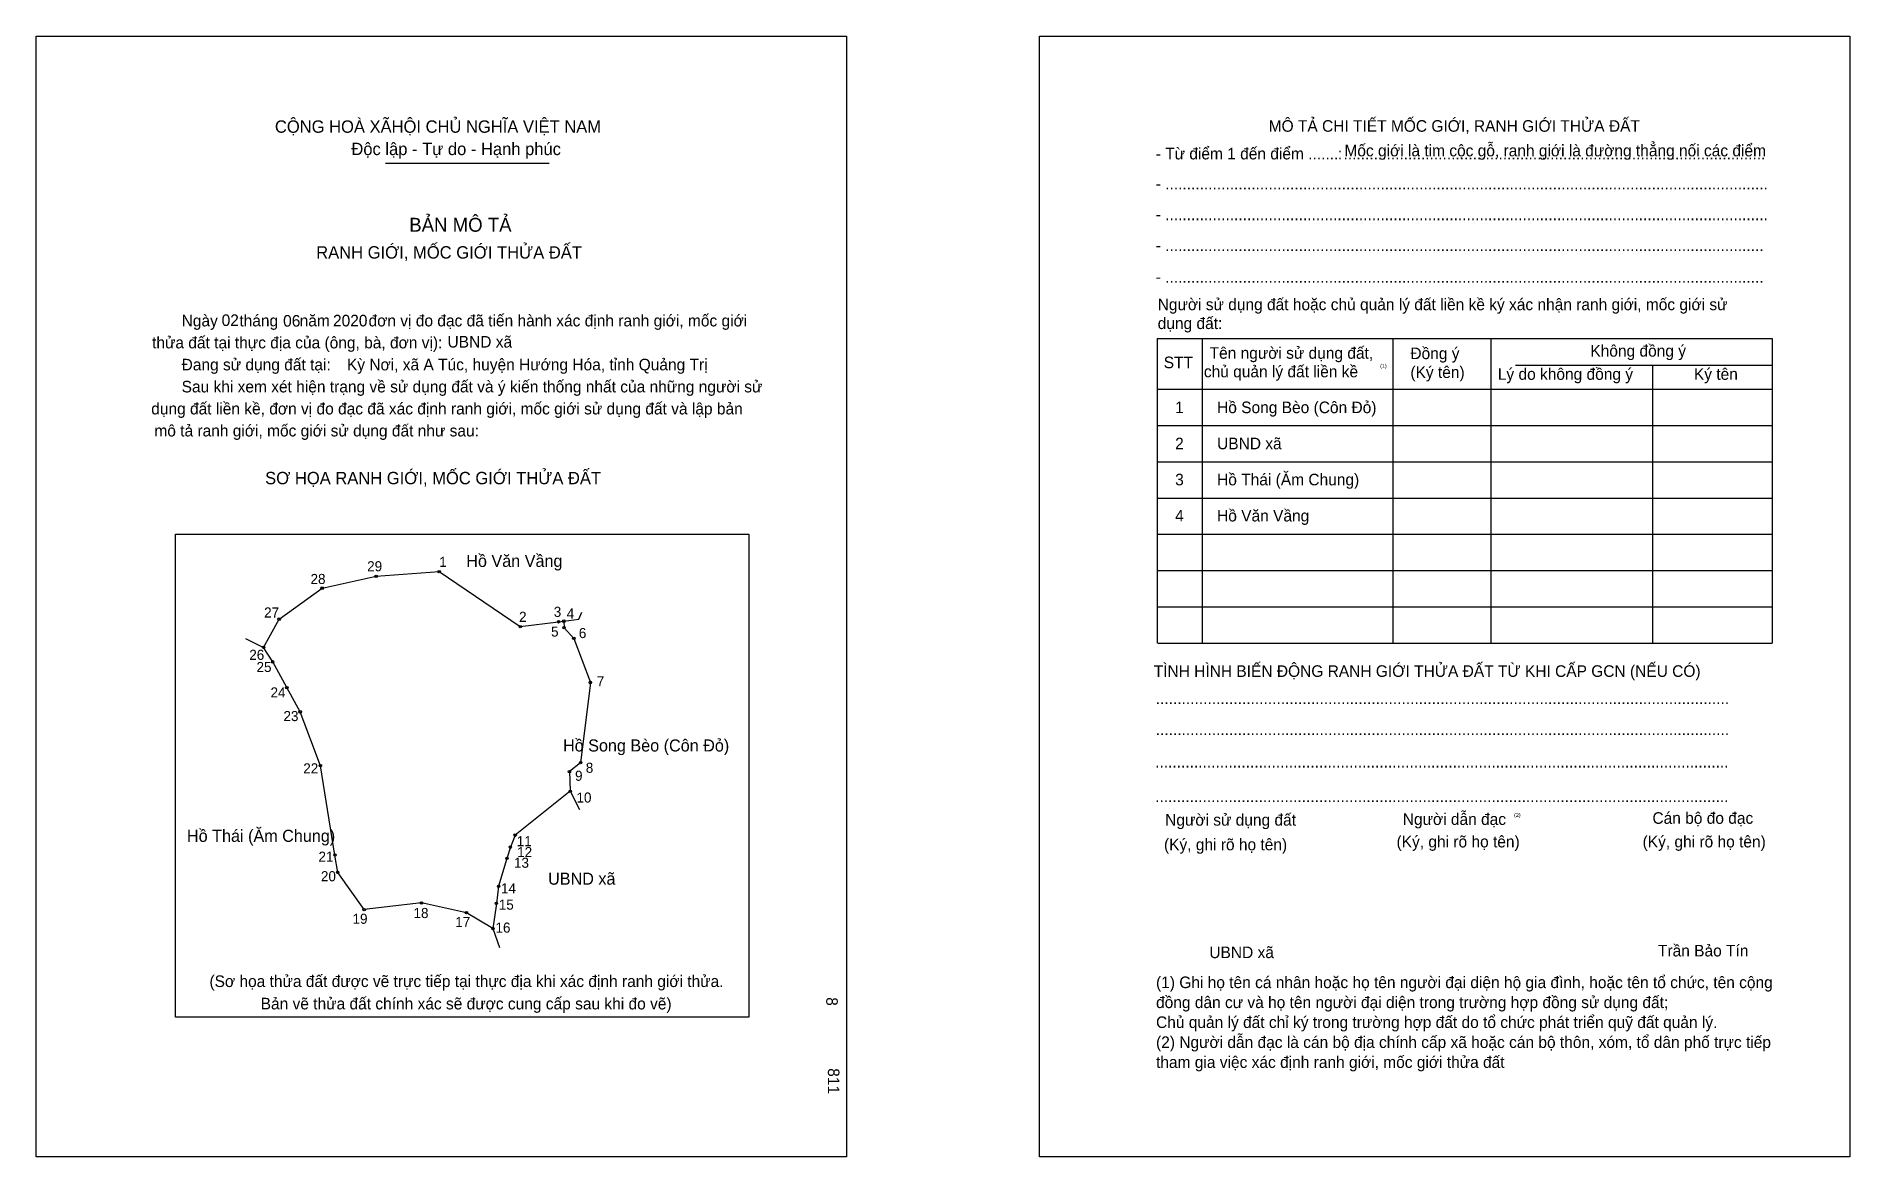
# Model space of a CAD drawing. Extents: x 549204 to 549600, y 1822016 to 1822261.
import ezdxf

# ---------------------------------------------------------------- set-up
doc = ezdxf.new("R2010")
doc.units = 0
for name, color, linetype in [('bmtKhungInTrang1', 7, 'Continuous'), ('bmtKhungInTrang2', 7, 'Continuous'), ('bmtNoiDung', 7, 'Continuous'), ('bmtTemplate', 7, 'Continuous'), ('CanhThua', 7, 'Continuous'), ('MocDinhThua', 7, 'Continuous'), ('RauThua', 7, 'Continuous'), ('SoHieuDinhThua', 7, 'Continuous'), ('TenChuLanCan', 7, 'Continuous')]:
    doc.layers.add(name, color=color, linetype=linetype)

msp = doc.modelspace()

# ---------------------------------------------------------------- linework, layer by layer
at = {"layer": 'bmtKhungInTrang1'}
msp.add_lwpolyline([(549203.91, 1822260.56), (549380.87, 1822260.56), (549380.87, 1822015.8), (549203.91, 1822015.8)], close=True, dxfattribs=at)
at = {"layer": 'bmtKhungInTrang2'}
msp.add_lwpolyline([(549423.07, 1822260.56), (549600.03, 1822260.56), (549600.03, 1822015.8), (549423.07, 1822015.8)], close=True, dxfattribs=at)
at = {"layer": 'bmtTemplate'}
for p, q in [((549280.17, 1822232.82), (549315.95, 1822232.82)), ((549458.57, 1822194.54), (549458.57, 1822128)), ((549500.2, 1822194.54), (549500.2, 1822128)), ((549521.62, 1822194.62), (549521.62, 1822128)), ((549583.09, 1822194.54), (549583.09, 1822128)), ((549527.05, 1822188.68), (549583.09, 1822188.68)), ((549448.87, 1822183.45), (549583.09, 1822183.45)), ((549448.87, 1822175.53), (549583.09, 1822175.53)), ((549448.87, 1822167.61), (549583.09, 1822167.61)), ((549448.87, 1822159.69), (549583.09, 1822159.69)), ((549448.87, 1822151.77), (549583.09, 1822151.77)), ((549448.87, 1822143.85), (549583.09, 1822143.85)), ((549448.87, 1822135.92), (549583.09, 1822135.92)), ((549448.87, 1822128), (549583.09, 1822128))]:
    msp.add_line(p, q, dxfattribs=at)
for points in [[(549448.78, 1822194.54), (549583.09, 1822194.54)], [(549448.78, 1822194.54), (549448.78, 1822128)], [(549556.97, 1822188.6), (549556.97, 1822128)]]:
    msp.add_lwpolyline(points, dxfattribs=at)
msp.add_lwpolyline([(549234.35, 1822046.28), (549234.35, 1822151.76), (549359.57, 1822151.76), (549359.57, 1822046.28)], close=True, dxfattribs=at)
at = {"layer": 'CanhThua'}
for p, q in [((549278.15, 1822142.61), (549291.92, 1822143.62)), ((549291.92, 1822143.62), (549309.63, 1822131.6)), ((549256.96, 1822133.23), (549266.36, 1822140)), ((549266.36, 1822140), (549278.15, 1822142.61)), ((549253.55, 1822127.07), (549256.96, 1822133.23)), ((549309.63, 1822131.6), (549318.01, 1822132.65)), ((549318.01, 1822132.65), (549319.14, 1822132.79)), ((549319.14, 1822132.79), (549319.19, 1822131.36)), ((549319.19, 1822131.36), (549321.33, 1822129.04)), ((549321.33, 1822129.04), (549324.94, 1822119.39)), ((549255.56, 1822123.9), (549253.55, 1822127.07)), ((549258.64, 1822118.28), (549255.56, 1822123.9)), ((549324.94, 1822119.39), (549322.82, 1822101.86)), ((549261.55, 1822112.98), (549258.64, 1822118.28)), ((549265.99, 1822101.21), (549261.55, 1822112.98)), ((549269.15, 1822081.71), (549265.99, 1822101.21)), ((549322.82, 1822101.86), (549320.38, 1822099.94)), ((549320.38, 1822099.94), (549320.54, 1822095.64)), ((549320.54, 1822095.64), (549308.52, 1822086.05)), ((549308.52, 1822086.05), (549307.47, 1822083.43)), ((549269.76, 1822077.92), (549269.15, 1822081.71)), ((549306.73, 1822080.97), (549304.91, 1822074.88)), ((549307.47, 1822083.43), (549306.73, 1822080.97)), ((549275.53, 1822069.79), (549269.76, 1822077.92)), ((549304.91, 1822074.88), (549304.41, 1822071.15)), ((549288.06, 1822071.23), (549275.53, 1822069.79)), ((549297.88, 1822069.11), (549288.06, 1822071.23)), ((549303.67, 1822065.62), (549297.88, 1822069.11)), ((549304.41, 1822071.15), (549303.67, 1822065.62))]:
    msp.add_line(p, q, dxfattribs=at)
at = {"layer": 'MocDinhThua'}
for centre in [(549291.92, 1822143.62), (549266.36, 1822140), (549278.15, 1822142.61), (549256.96, 1822133.23), (549309.63, 1822131.6), (549318.01, 1822132.65), (549319.14, 1822132.79), (549319.19, 1822131.36), (549253.55, 1822127.07), (549321.33, 1822129.04), (549255.56, 1822123.9), (549324.94, 1822119.39), (549258.64, 1822118.28), (549261.55, 1822112.98), (549265.99, 1822101.21), (549320.38, 1822099.94), (549322.82, 1822101.86), (549320.54, 1822095.64), (549307.47, 1822083.43), (549308.52, 1822086.05), (549269.15, 1822081.71), (549306.73, 1822080.97), (549269.76, 1822077.92), (549304.91, 1822074.88), (549275.53, 1822069.79), (549288.06, 1822071.23), (549297.88, 1822069.11), (549304.41, 1822071.15), (549303.67, 1822065.62)]:
    msp.add_circle(centre, 0.264, dxfattribs=at)
at = {"layer": 'RauThua'}
for p, q in [((549319.14, 1822132.79), (549322.39, 1822133.2)), ((549322.39, 1822133.2), (549323.06, 1822134.77)), ((549249.63, 1822129.03), (549253.55, 1822127.07)), ((549320.54, 1822095.64), (549322.58, 1822091.64)), ((549303.67, 1822065.62), (549305.12, 1822061.49)), ((549303.67, 1822065.62), (549305.12, 1822061.49))]:
    msp.add_line(p, q, dxfattribs=at)

# ---------------------------------------------------------------- texts
at = {"layer": 'bmtNoiDung'}
for s, height, p in [('02', 2.532, (549244.4, 1822197.27)), ('06', 2.532, (549257.83, 1822197.13)), ('2020', 2.532, (549268.72, 1822197.18)), ('UBND xã', 2.532, (549293.74, 1822192.56)), ('Kỳ Nơi, xã A Túc, huyện Hướng Hóa, tỉnh Quảng Trị', 2.532, (549271.77, 1822187.58)), ('1', 2.53, (549452.68, 1822178.23)), ('Hồ Song Bèo (Côn Đỏ) ', 2.532, (549461.84, 1822178.23)), ('2', 2.53, (549452.68, 1822170.34)), ('UBND xã ', 2.532, (549461.84, 1822170.34)), ('3', 2.53, (549452.68, 1822162.46)), ('Hồ Thái (Ăm Chung) ', 2.532, (549461.84, 1822162.46)), ('4', 2.53, (549452.68, 1822154.57)), ('Hồ Văn Vầng ', 2.532, (549461.84, 1822154.57)), ('UBND xã', 2.532, (549460.15, 1822059.18))]:
    msp.add_text(s, height=height, dxfattribs=at).set_placement(p)
for s, height, p in [('8', 2.53, (549376.46, 1822050.64)), ('811', 2.532, (549376.82, 1822035.14))]:
    msp.add_text(s, height=height, rotation=270, dxfattribs=at).set_placement(p)
at = {"layer": 'bmtTemplate'}
for s, height, p in [('CỘNG HOÀ XÃHỘI CHỦ NGHĨA VIỆT NAM', 2.7008, (549256.04, 1822239.48)), ('MÔ TẢ CHI TIẾT MỐC GIỚI, RANH GIỚI THỬA ĐẤT', 2.5311, (549473.11, 1822239.7)), ('Độc lập - Tự do - Hạnh phúc', 2.7008, (549272.74, 1822234.6)), ('- Từ điểm 1 đến điểm .......', 2.5311, (549448.44, 1822233.66)), (':', 2.53, (549488.2, 1822233.66)), ('Mốc giới là tim cộc gỗ, ranh giới là đường thẳng nối các điểm', 2.5311, (549489.66, 1822234.33)), ('..................................................................................................', 2.5311, (549489.45, 1822233.66)), ('- ............................................................................................................................................', 2.53105, (549448.44, 1822227.1)), ('BẢN MÔ TẢ', 3.038, (549285.38, 1822217.86)), ('- ............................................................................................................................................', 2.53105, (549448.44, 1822220.37)), ('RANH GIỚI, MỐC GIỚI THỬA ĐẤT', 2.7008, (549265.06, 1822212)), ('- ...........................................................................................................................................', 2.53105, (549448.44, 1822213.63)), ('- ...........................................................................................................................................', 2.53105, (549448.44, 1822206.74)), ('Người sử dụng đất hoặc chủ quản lý đất liền kề ký xác nhận ranh giới, mốc giới sử', 2.5311, (549448.87, 1822200.72)), ('Ngày     tháng     năm         đơn vị đo đạc đã tiến hành xác định ranh giới, mốc giới ', 2.532, (549235.66, 1822197.18)), ('dụng đất:', 2.531, (549448.87, 1822196.6)), ('thửa đất tại thực địa của (ông, bà, đơn vị):', 2.532, (549229.21, 1822192.38)), ('STT', 2.531, (549450.19, 1822188.05)), ('Tên người sử dụng đất,', 2.5311, (549460.21, 1822190.11)), ('Đồng ý', 2.531, (549504.07, 1822190.03)), ('Không đồng ý', 2.5311, (549543.38, 1822190.58)), ('Đang sử dụng đất tại:', 2.532, (549235.66, 1822187.57)), ('chủ quản lý đất liền kề', 2.5311, (549458.96, 1822186.06)), ('(1)', 0.844, (549497.46, 1822188.14)), ('(Ký tên)', 2.531, (549504.07, 1822185.91)), ('Lý do không đồng ý', 2.5311, (549523.16, 1822185.51)), ('Ký tên', 2.531, (549566, 1822185.51)), ('Sau khi xem xét hiện trạng về sử dụng đất và ý kiến thống nhất của những người sử ', 2.532, (549235.66, 1822182.76)), ('dụng đất liền kề, đơn vị đo đạc đã xác định ranh giới, mốc giới sử dụng đất và lập bản', 2.532, (549229.02, 1822177.95)), ('mô tả ranh giới, mốc giới sử dụng đất như sau:', 2.532, (549229.71, 1822173.14)), ('SƠ HỌA RANH GIỚI, MỐC GIỚI THỬA ĐẤT', 2.7008, (549253.9, 1822162.7)), ('TÌNH HÌNH BIẾN ĐỘNG RANH GIỚI THỬA ĐẤT TỪ KHI CẤP GCN (NẾU CÓ)', 2.5311, (549448.01, 1822120.62)), ('.....................................................................................................................................', 2.53485, (549448.44, 1822114.66)), ('.....................................................................................................................................', 2.53485, (549448.44, 1822107.93)), ('.....................................................................................................................................', 2.53485, (549448.31, 1822100.8)), ('.....................................................................................................................................', 2.53485, (549448.31, 1822093.27)), ('Người sử dụng đất', 2.5311, (549450.5, 1822088.12)), ('Người dẫn đạc', 2.5311, (549502.41, 1822088.28)), ('(2)', 0.844, (549526.72, 1822090.03)), ('Cán bộ đo đạc', 2.5311, (549556.94, 1822088.52)), ('(Ký, ghi rõ họ tên)', 2.5311, (549450.24, 1822082.74)), ('(Ký, ghi rõ họ tên)', 2.5311, (549501.04, 1822083.37)), ('(Ký, ghi rõ họ tên)', 2.5311, (549554.79, 1822083.37)), ('Trần Bảo Tín', 2.5311, (549558.15, 1822059.55)), ('(Sơ họa thửa đất được vẽ trực tiếp tại thực địa khi xác định ranh giới thửa.', 2.532, (549241.74, 1822052.87)), ('(1) Ghi họ tên cá nhân hoặc họ tên người đại diện hộ gia đình, hoặc tên tổ chức, tên cộng', 2.5311, (549448.51, 1822052.63)), ('Bản vẽ thửa đất chính xác sẽ được cung cấp sau khi đo vẽ)', 2.532, (549252.93, 1822047.98)), ('đồng dân cư và họ tên người đại diện trong trường hợp đồng sử dụng đất;', 2.5311, (549448.51, 1822048.27)), ('Chủ quản lý đất chỉ ký trong trường hợp đất do tổ chức phát triển quỹ đất quản lý.', 2.5311, (549448.51, 1822043.92)), ('(2) Người dẫn đạc là cán bộ địa chính cấp xã hoặc cán bộ thôn, xóm, tổ dân phố trực tiếp', 2.5311, (549448.51, 1822039.56)), ('tham gia việc xác định ranh giới, mốc giới thửa đất', 2.5311, (549448.51, 1822035.2))]:
    msp.add_text(s, height=height, dxfattribs=at).set_placement(p)
at = {"layer": 'SoHieuDinhThua'}
for s, p in [('28', (549263.82, 1822140.91)), ('29', (549276.19, 1822143.69)), ('1', (549291.92, 1822144.65)), ('27', (549253.68, 1822133.59)), ('3', (549316.95, 1822133.73)), ('4', (549319.78, 1822133.37)), ('2', (549309.37, 1822132.64)), ('5', (549316.36, 1822129.42)), ('6', (549322.42, 1822129.09)), ('26', (549250.44, 1822124.34)), ('25', (549252.02, 1822121.68)), ('7', (549326.34, 1822118.55)), ('24', (549255.08, 1822116.12)), ('23', (549257.91, 1822110.96)), ('22', (549262.23, 1822099.54)), ('9', (549321.59, 1822097.92)), ('8', (549323.95, 1822099.67)), ('10', (549321.91, 1822093.16)), ('11', (549308.86, 1822083.63)), ('21', (549265.55, 1822080.25)), ('13', (549308.26, 1822078.92)), ('12', (549308.96, 1822081.24)), ('20', (549266.09, 1822075.98)), ('15', (549304.94, 1822069.76)), ('14', (549305.42, 1822073.32)), ('19', (549272.99, 1822066.68)), ('18', (549286.31, 1822067.94)), ('17', (549295.43, 1822065.97)), ('16', (549304.22, 1822064.75))]:
    msp.add_text(s, height=2.2, dxfattribs=at).set_placement(p)
at = {"layer": 'TenChuLanCan'}
for s, height, p in [('Hồ Văn Vầng', 2.6403, (549297.84, 1822144.64)), ('Hồ Song Bèo (Côn Đỏ)', 2.6403, (549318.97, 1822104.32)), ('Hồ Thái (Ăm Chung)', 2.6403, (549236.83, 1822084.58)), ('UBND xã', 2.64, (549315.71, 1822075.22))]:
    msp.add_text(s, height=height, dxfattribs=at).set_placement(p)

doc.saveas('drawing.dxf')
